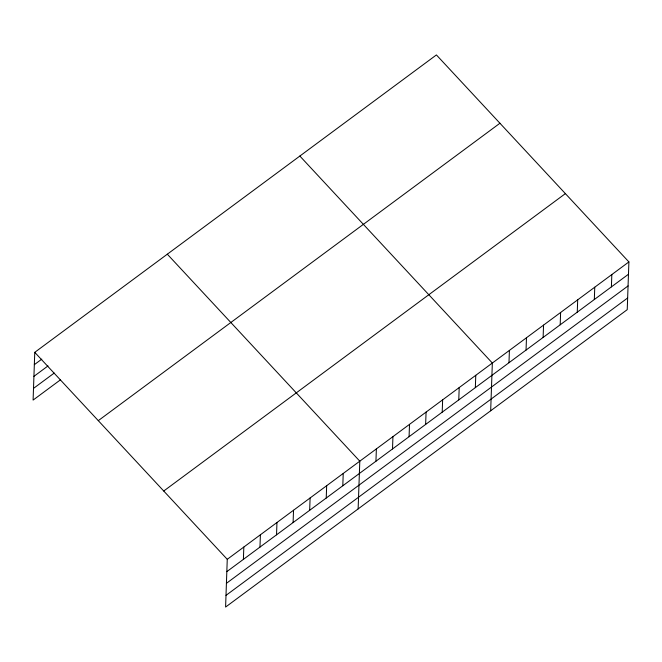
<?xml version="1.0" encoding="UTF-8"?>
<svg xmlns="http://www.w3.org/2000/svg" width="662" height="662" viewBox="0 0 662 662"><rect width="100%" height="100%" fill="white"/><g stroke="black" fill="none" stroke-linecap="round" stroke-linejoin="round"><path stroke-width="0.99" d="M34.763 352.341L227.256 559.316L225.593 607.062L627.237 309.659L628.9 261.92L436.407 54.938L34.763 352.341L33.1 400.08L60.441 379.839M243.393 559.373L243.823 547.052M259.967 547.102L260.398 534.78M276.534 534.838L276.964 522.517M293.101 522.566L293.531 510.245M309.667 510.303L310.097 497.981M326.234 498.031L326.664 485.709M342.8 485.767L343.23 473.446M358.134 508.921L359.797 461.174L167.312 254.191M375.942 461.232L376.372 448.91M392.508 448.96L392.938 436.639M409.075 436.697L409.505 424.375M425.641 424.425L426.071 412.103M442.208 412.161L442.638 399.84M458.774 399.889L459.205 387.568M475.341 387.626L475.771 375.304M490.674 410.779L492.346 363.033L299.853 156.05M508.979 362.718L509.409 350.397M526.05 350.074L526.48 337.752M543.121 337.438L543.552 325.116M560.193 324.802L560.623 312.472M577.264 312.158L577.694 299.836M594.327 299.522L594.757 287.2M611.398 286.878L611.829 274.556M34.333 364.663L41.789 359.143M33.928 376.347L48.012 365.921M33.505 388.395L54.218 373.062M98.29 420.643L499.934 123.24M163.737 491.014L565.381 193.618M227.256 559.316L628.9 261.92M226.826 571.637L628.47 274.242M226.421 583.33L628.064 285.926M225.999 595.37L627.642 297.974"/></g></svg>
